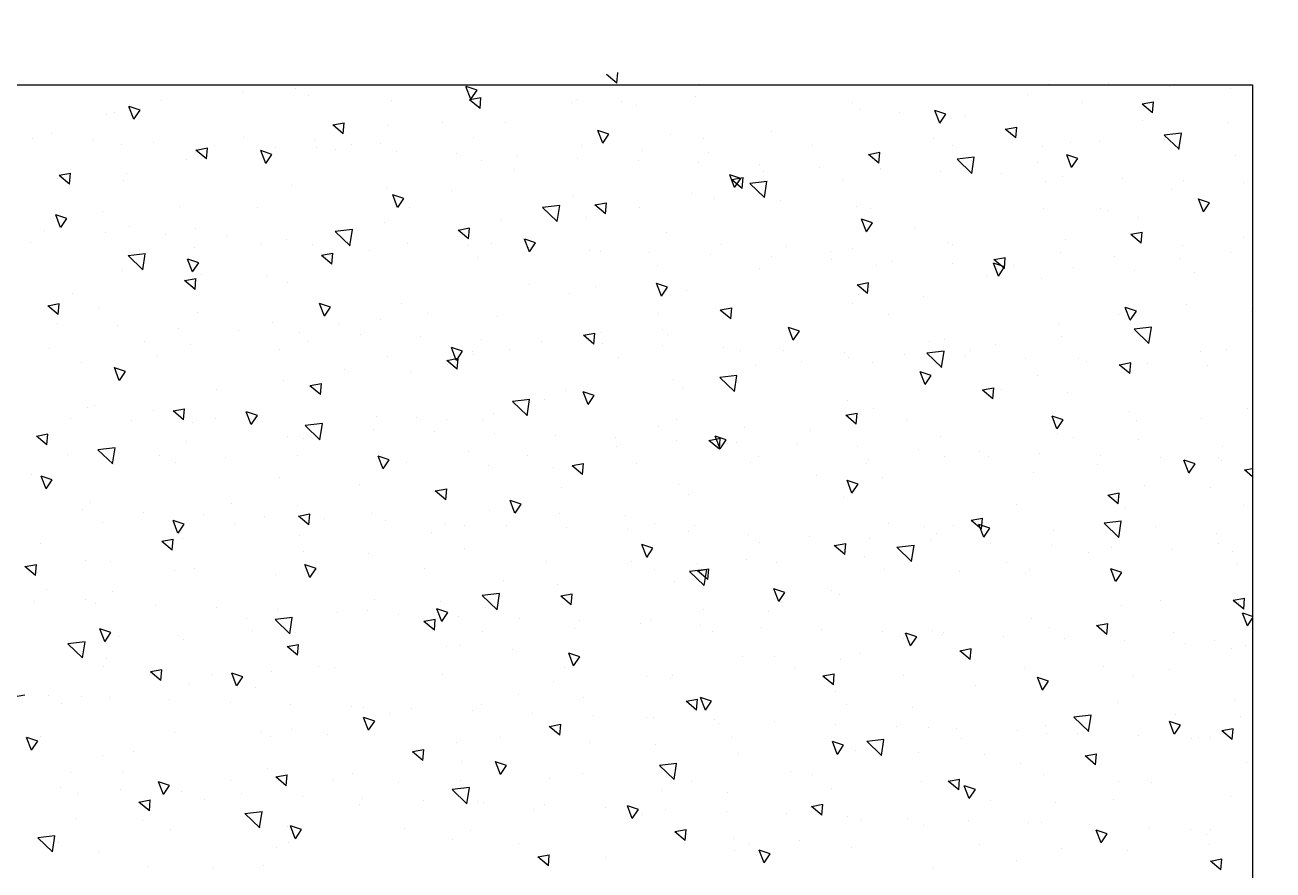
# Model space of a CAD drawing. Header units: metres. Extents: x 530959 to 531458, y 2674234 to 2674577.
# Drawn here: x 531148.023 to 531148.894, y 2674389.731 to 2674390.322 of the extents above; entities that cross this region are included whole.
import ezdxf

# ---------------------------------------------------------------- set-up
doc = ezdxf.new("R2010")
doc.units = ezdxf.units.M
doc.layers.add('300mm Hume Pipe', color=74, linetype='Continuous')
doc.layers.add('IDT', color=7, linetype='Continuous')

# ---------------------------------------------------------------- blocks, each defined once
blk = doc.blocks.new('IDT')
at = {"layer": 'IDT', "color": 8}
for p, q in [((27.26703, 16.38292), (27.26703, 17.48292)), ((28.76703, 16.38292), (27.26703, 16.38292))]:
    blk.add_line(p, q, dxfattribs=at)
at = {"layer": 'IDT', "color": 8, "linetype": 'Continuous'}
for p, q in [((27.28923, 16.93141), (27.28856, 16.92381)), ((27.28923, 16.93141), (27.29653, 16.92528)), ((27.48992, 16.92959), (27.48992, 16.92959)), ((27.7589, 16.92842), (27.75823, 16.92083)), ((27.7589, 16.92842), (27.7662, 16.9223)), ((27.95808, 16.92815), (27.95808, 16.92815)), ((27.99243, 16.93038), (27.99243, 16.93038)), ((28.03833, 16.92876), (28.03833, 16.92876)), ((27.28853, 16.92397), (27.29649, 16.92544)), ((27.35439, 16.91782), (27.35439, 16.91782)), ((27.43168, 16.92476), (27.43168, 16.92476)), ((27.60816, 16.92646), (27.6039, 16.92014)), ((27.6039, 16.92014), (27.61158, 16.91757)), ((27.60821, 16.92644), (27.61162, 16.91755)), ((27.62889, 16.91782), (27.62889, 16.91782)), ((27.71929, 16.92264), (27.71929, 16.92264)), ((27.75821, 16.92098), (27.76617, 16.92245)), ((28.07334, 16.91917), (28.07334, 16.91917)), ((28.10524, 16.91883), (28.10349, 16.90753)), ((28.10519, 16.9188), (28.1155, 16.90891)), ((27.29697, 16.91381), (27.29697, 16.91381)), ((27.37284, 16.91246), (27.36858, 16.90614)), ((27.37289, 16.91243), (27.3763, 16.90354)), ((27.4003, 16.9162), (27.4003, 16.9162)), ((27.45779, 16.91343), (27.45779, 16.91343)), ((27.54694, 16.91578), (27.54694, 16.91578)), ((27.58377, 16.91087), (27.58377, 16.91087)), ((27.61861, 16.91306), (27.61861, 16.91306)), ((27.62967, 16.90925), (27.62967, 16.90925)), ((27.66337, 16.9108), (27.66271, 16.90321)), ((27.66337, 16.9108), (27.67067, 16.90468)), ((27.77943, 16.91269), (27.77943, 16.91269)), ((27.82577, 16.91035), (27.82577, 16.91035)), ((27.93558, 16.90957), (27.93132, 16.90325)), ((27.93563, 16.90954), (27.93904, 16.90065)), ((27.94025, 16.91231), (27.94025, 16.91231)), ((27.94867, 16.91569), (27.94867, 16.91569)), ((28.10107, 16.91194), (28.10107, 16.91194)), ((27.29654, 16.903), (27.29654, 16.903)), ((27.29937, 16.90696), (27.29937, 16.90696)), ((27.31064, 16.90313), (27.31064, 16.90313)), ((27.33882, 16.90146), (27.33882, 16.90146)), ((27.36858, 16.90614), (27.37626, 16.90356)), ((27.66268, 16.90336), (27.67064, 16.90483)), ((27.81314, 16.90392), (27.81314, 16.90392)), ((27.85905, 16.9023), (27.85905, 16.9023)), ((27.93132, 16.90325), (27.93899, 16.90067)), ((27.94102, 16.90137), (27.94102, 16.90137)), ((27.9605, 16.90199), (27.95875, 16.89069)), ((27.96045, 16.90197), (27.97076, 16.89207)), ((28.02298, 16.90342), (28.02298, 16.90342)), ((28.10343, 16.90754), (28.11549, 16.90894)), ((27.3811, 16.89991), (27.3811, 16.89991)), ((27.41462, 16.89798), (27.41462, 16.89798)), ((27.42338, 16.89837), (27.42338, 16.89837)), ((27.46565, 16.89682), (27.46565, 16.89682)), ((27.49658, 16.90002), (27.49658, 16.90002)), ((27.50793, 16.89528), (27.50793, 16.89528)), ((27.54001, 16.89618), (27.54001, 16.89618)), ((27.55021, 16.89373), (27.55021, 16.89373)), ((27.56784, 16.89318), (27.56718, 16.88559)), ((27.56784, 16.89318), (27.57514, 16.88706)), ((27.59249, 16.89219), (27.59249, 16.89219)), ((27.69345, 16.89256), (27.69345, 16.89256)), ((27.70026, 16.89556), (27.696, 16.88924)), ((27.70031, 16.89554), (27.70372, 16.88665)), ((27.9587, 16.8907), (27.97076, 16.89211)), ((28.04252, 16.89697), (28.04252, 16.89697)), ((28.08842, 16.89535), (28.08842, 16.89535)), ((27.40449, 16.88441), (27.40449, 16.88441)), ((27.56715, 16.88574), (27.57511, 16.88721)), ((27.63476, 16.89065), (27.63476, 16.89065)), ((27.67704, 16.8891), (27.67704, 16.8891)), ((27.696, 16.88924), (27.70367, 16.88667)), ((27.71932, 16.88756), (27.71932, 16.88756)), ((27.7616, 16.88601), (27.7616, 16.88601)), ((27.76938, 16.88923), (27.76938, 16.88923)), ((27.80387, 16.88447), (27.80387, 16.88447)), ((27.80871, 16.88358), (27.80871, 16.88358)), ((27.81577, 16.88515), (27.81402, 16.87386)), ((27.81572, 16.88513), (27.82603, 16.87524)), ((27.84615, 16.88292), (27.84615, 16.88292)), ((27.89066, 16.88562), (27.89066, 16.88562)), ((28.03682, 16.88275), (28.04478, 16.88422)), ((28.03751, 16.89019), (28.03685, 16.8826)), ((28.03752, 16.89019), (28.04481, 16.88407)), ((27.28231, 16.88018), (27.28231, 16.88018)), ((27.36426, 16.88223), (27.36426, 16.88223)), ((27.45039, 16.88279), (27.45039, 16.88279)), ((27.46494, 16.88155), (27.46067, 16.87524)), ((27.46068, 16.87524), (27.46835, 16.87266)), ((27.46498, 16.88153), (27.4684, 16.87264)), ((27.47231, 16.87556), (27.47165, 16.86797)), ((27.47232, 16.87556), (27.47961, 16.86943)), ((27.56113, 16.87476), (27.56113, 16.87476)), ((27.63386, 16.87746), (27.63386, 16.87746)), ((27.67976, 16.87584), (27.67976, 16.87584)), ((27.81396, 16.87387), (27.82603, 16.87527)), ((27.88843, 16.88138), (27.88843, 16.88138)), ((27.93071, 16.87984), (27.93071, 16.87984)), ((27.97298, 16.87829), (27.97298, 16.87829)), ((27.99876, 16.88228), (27.99876, 16.88228)), ((28.01526, 16.87675), (28.01526, 16.87675)), ((28.02767, 16.87866), (28.02341, 16.87235)), ((28.02772, 16.87864), (28.03113, 16.86975)), ((28.05754, 16.8752), (28.05754, 16.8752)), ((28.08754, 16.87815), (28.08754, 16.87815)), ((27.33757, 16.87018), (27.33757, 16.87018)), ((27.36073, 16.86972), (27.36073, 16.86972)), ((27.47162, 16.86812), (27.47958, 16.86959)), ((27.49839, 16.8698), (27.49839, 16.8698)), ((27.65921, 16.86943), (27.65921, 16.86943)), ((27.67104, 16.86831), (27.66928, 16.85702)), ((27.67099, 16.86829), (27.6813, 16.8584)), ((27.67639, 16.86578), (27.67639, 16.86578)), ((27.75835, 16.86782), (27.75835, 16.86782)), ((27.82003, 16.86905), (27.82003, 16.86905)), ((27.86323, 16.87051), (27.86323, 16.87051)), ((27.90914, 16.86889), (27.90914, 16.86889)), ((27.94129, 16.86513), (27.94925, 16.8666)), ((27.94199, 16.87257), (27.94132, 16.86498)), ((27.94199, 16.87257), (27.94929, 16.86645)), ((27.98085, 16.86868), (27.98085, 16.86868)), ((28.02341, 16.87235), (28.03108, 16.86977)), ((28.09982, 16.87366), (28.09982, 16.87366)), ((27.37678, 16.85793), (27.37612, 16.85034)), ((27.37679, 16.85793), (27.38408, 16.85181)), ((27.41335, 16.86493), (27.41335, 16.86493)), ((27.42882, 16.85696), (27.42882, 16.85696)), ((27.57417, 16.86456), (27.57417, 16.86456)), ((27.5901, 16.86277), (27.5901, 16.86277)), ((27.66923, 16.85703), (27.68129, 16.85843)), ((27.73498, 16.86418), (27.73498, 16.86418)), ((27.79235, 16.86466), (27.78809, 16.85834)), ((27.78809, 16.85834), (27.79576, 16.85577)), ((27.7924, 16.86464), (27.79581, 16.85574)), ((27.8958, 16.86381), (27.8958, 16.86381)), ((27.95522, 16.86036), (27.95522, 16.86036)), ((28.05662, 16.86343), (28.05662, 16.86343)), ((28.09261, 16.86356), (28.09261, 16.86356)), ((27.27111, 16.85633), (27.27111, 16.85633)), ((27.37609, 16.8505), (27.38405, 16.85197)), ((27.45458, 16.851), (27.45458, 16.851)), ((27.50048, 16.84938), (27.50048, 16.84938)), ((27.5263, 16.85148), (27.52455, 16.84018)), ((27.52625, 16.85145), (27.53656, 16.84156)), ((27.55703, 16.85065), (27.55277, 16.84434)), ((27.55708, 16.85063), (27.56049, 16.84174)), ((27.62603, 16.85003), (27.62603, 16.85003)), ((27.81948, 16.85582), (27.81948, 16.85582)), ((27.84576, 16.84751), (27.85373, 16.84898)), ((27.84646, 16.85495), (27.84579, 16.84736)), ((27.84646, 16.85495), (27.85376, 16.84883)), ((28.04885, 16.84887), (28.04885, 16.84887)), ((28.07048, 16.85138), (28.07048, 16.85138)), ((27.28126, 16.84031), (27.28059, 16.83272)), ((27.28126, 16.84031), (27.28856, 16.83419)), ((27.30969, 16.83974), (27.30969, 16.83974)), ((27.4705, 16.83937), (27.4705, 16.83937)), ((27.5245, 16.84019), (27.53656, 16.84159)), ((27.54407, 16.84798), (27.54407, 16.84798)), ((27.55277, 16.84434), (27.56044, 16.84176)), ((27.68395, 16.84405), (27.68395, 16.84405)), ((27.72985, 16.84243), (27.72985, 16.84243)), ((27.8229, 16.84256), (27.8229, 16.84256)), ((28.11976, 16.84776), (28.1155, 16.84145)), ((28.1155, 16.84145), (28.12318, 16.83887)), ((28.11981, 16.84774), (28.12323, 16.83885)), ((27.28056, 16.83288), (27.28852, 16.83434)), ((27.2965, 16.83916), (27.2965, 16.83916)), ((27.30467, 16.83885), (27.30467, 16.83885)), ((27.32171, 16.83665), (27.31745, 16.83033)), ((27.32176, 16.83663), (27.32517, 16.82773)), ((27.34695, 16.83731), (27.34695, 16.83731)), ((27.38157, 16.83464), (27.37982, 16.82334)), ((27.38152, 16.83462), (27.39183, 16.82472)), ((27.38923, 16.83576), (27.38923, 16.83576)), ((27.41082, 16.83631), (27.41082, 16.83631)), ((27.43151, 16.83422), (27.43151, 16.83422)), ((27.47378, 16.83267), (27.47378, 16.83267)), ((27.49371, 16.83223), (27.49371, 16.83223)), ((27.51606, 16.83113), (27.51606, 16.83113)), ((27.63132, 16.839), (27.63132, 16.839)), ((27.75024, 16.82989), (27.7582, 16.83136)), ((27.75093, 16.83733), (27.75026, 16.82974)), ((27.75093, 16.83733), (27.75823, 16.83121)), ((27.79214, 16.83862), (27.79214, 16.83862)), ((27.88444, 16.83376), (27.88018, 16.82744)), ((27.88449, 16.83374), (27.88791, 16.82484)), ((27.91332, 16.8371), (27.91332, 16.8371)), ((27.93816, 16.83358), (27.93816, 16.83358)), ((27.95296, 16.83825), (27.95296, 16.83825)), ((27.95923, 16.83548), (27.95923, 16.83548)), ((28.02012, 16.83562), (28.02012, 16.83562)), ((28.11378, 16.83787), (28.11378, 16.83787)), ((27.27529, 16.82454), (27.27529, 16.82454)), ((27.31745, 16.83033), (27.32512, 16.82776)), ((27.3212, 16.82292), (27.3212, 16.82292)), ((27.37976, 16.82335), (27.39182, 16.82476)), ((27.41176, 16.83018), (27.41176, 16.83018)), ((27.55834, 16.82959), (27.55834, 16.82959)), ((27.60062, 16.82804), (27.60062, 16.82804)), ((27.64019, 16.82936), (27.64019, 16.82936)), ((27.64289, 16.8265), (27.64289, 16.8265)), ((27.68517, 16.82495), (27.68517, 16.82495)), ((27.69059, 16.82476), (27.69059, 16.82476)), ((27.72745, 16.82341), (27.72745, 16.82341)), ((27.86957, 16.82241), (27.86957, 16.82241)), ((27.88018, 16.82744), (27.88786, 16.82487)), ((27.3614, 16.81443), (27.3614, 16.81443)), ((27.50467, 16.81759), (27.50467, 16.81759)), ((27.55057, 16.81597), (27.55057, 16.81597)), ((27.64912, 16.81975), (27.64486, 16.81344)), ((27.64486, 16.81344), (27.65254, 16.81086)), ((27.64917, 16.81973), (27.65259, 16.81084)), ((27.65471, 16.81227), (27.66267, 16.81374)), ((27.6554, 16.81971), (27.65474, 16.81212)), ((27.6554, 16.81971), (27.6627, 16.81358)), ((27.76973, 16.82186), (27.76973, 16.82186)), ((27.80584, 16.81578), (27.80584, 16.81578)), ((27.812, 16.82032), (27.812, 16.82032)), ((27.85428, 16.81878), (27.85428, 16.81878)), ((27.8878, 16.81783), (27.8878, 16.81783)), ((27.89656, 16.81723), (27.89656, 16.81723)), ((27.93884, 16.81569), (27.93884, 16.81569)), ((27.98112, 16.81414), (27.98112, 16.81414)), ((28.09894, 16.81546), (28.09894, 16.81546)), ((27.27944, 16.81238), (27.27944, 16.81238)), ((27.4138, 16.80575), (27.40954, 16.79943)), ((27.41385, 16.80573), (27.41727, 16.79683)), ((27.55827, 16.80696), (27.55827, 16.80696)), ((27.73404, 16.81064), (27.73404, 16.81064)), ((27.77994, 16.80902), (27.77994, 16.80902)), ((28.02339, 16.8126), (28.02339, 16.8126)), ((28.06567, 16.81105), (28.06567, 16.81105)), ((28.08467, 16.81036), (28.08467, 16.81036)), ((28.10795, 16.80951), (28.10795, 16.80951)), ((28.12438, 16.80928), (28.13234, 16.81075)), ((27.35028, 16.79611), (27.35028, 16.79611)), ((27.40954, 16.79943), (27.41722, 16.79686)), ((27.46091, 16.8029), (27.46091, 16.8029)), ((27.55918, 16.79465), (27.56714, 16.79612)), ((27.55987, 16.80209), (27.55921, 16.79449)), ((27.55987, 16.80209), (27.56717, 16.79596)), ((27.67353, 16.79798), (27.67353, 16.79798)), ((27.69028, 16.79595), (27.69028, 16.79595)), ((27.75548, 16.80003), (27.75548, 16.80003)), ((27.96341, 16.80369), (27.96341, 16.80369)), ((27.97654, 16.80286), (27.97228, 16.79654)), ((27.97228, 16.79654), (27.97995, 16.79396)), ((27.97659, 16.80283), (27.98, 16.79394)), ((28.00932, 16.80207), (28.00932, 16.80207)), ((28.02954, 16.7991), (28.02888, 16.79151)), ((28.02955, 16.7991), (28.03684, 16.79298)), ((27.32538, 16.79113), (27.32538, 16.79113)), ((27.37129, 16.78951), (27.37129, 16.78951)), ((27.42595, 16.78916), (27.42595, 16.78916)), ((27.42606, 16.79087), (27.42606, 16.79087)), ((27.5111, 16.79574), (27.5111, 16.79574)), ((27.58688, 16.79049), (27.58688, 16.79049)), ((27.67192, 16.79536), (27.67192, 16.79536)), ((27.74122, 16.78885), (27.73696, 16.78253)), ((27.74127, 16.78883), (27.74468, 16.77994)), ((27.7477, 16.79012), (27.7477, 16.79012)), ((27.83274, 16.79499), (27.83274, 16.79499)), ((27.90852, 16.78974), (27.90852, 16.78974)), ((27.91966, 16.789), (27.91966, 16.789)), ((27.95235, 16.79256), (27.95235, 16.79256)), ((27.99356, 16.79461), (27.99356, 16.79461)), ((28.02885, 16.79166), (28.03681, 16.79313)), ((28.06934, 16.78937), (28.06934, 16.78937)), ((27.46365, 16.77703), (27.47161, 16.77849)), ((27.46434, 16.78446), (27.46368, 16.77687)), ((27.46435, 16.78446), (27.47164, 16.77834)), ((27.54121, 16.78018), (27.54121, 16.78018)), ((27.55476, 16.78418), (27.55476, 16.78418)), ((27.60066, 16.78256), (27.60066, 16.78256)), ((27.62317, 16.78223), (27.62317, 16.78223)), ((27.73696, 16.78253), (27.74463, 16.77996)), ((27.93402, 16.78148), (27.93335, 16.77389)), ((27.93402, 16.78148), (27.94132, 16.77536)), ((28.06761, 16.78358), (28.06761, 16.78358)), ((28.08422, 16.78329), (28.08247, 16.77199)), ((28.08417, 16.78326), (28.09448, 16.77337)), ((27.27192, 16.77443), (27.27192, 16.77443)), ((27.28162, 16.77644), (27.28162, 16.77644)), ((27.29364, 16.77137), (27.29364, 16.77137)), ((27.3142, 16.77289), (27.3142, 16.77289)), ((27.35647, 16.77135), (27.35647, 16.77135)), ((27.39875, 16.7698), (27.39875, 16.7698)), ((27.5059, 16.77485), (27.50164, 16.76853)), ((27.50595, 16.77482), (27.50936, 16.76593)), ((27.78413, 16.77723), (27.78413, 16.77723)), ((27.82004, 16.77476), (27.82004, 16.77476)), ((27.83003, 16.77561), (27.83003, 16.77561)), ((27.93332, 16.77404), (27.94128, 16.77551)), ((28.0135, 16.77028), (28.0135, 16.77028)), ((28.06863, 16.77196), (28.06437, 16.76564)), ((28.06868, 16.77193), (28.07209, 16.76304)), ((28.08241, 16.772), (28.09447, 16.7734)), ((27.3224, 16.76568), (27.3224, 16.76568)), ((27.36881, 16.76684), (27.36815, 16.75925)), ((27.36882, 16.76684), (27.37611, 16.76072)), ((27.40889, 16.76239), (27.40889, 16.76239)), ((27.44103, 16.76826), (27.44103, 16.76826)), ((27.48322, 16.76531), (27.48322, 16.76531)), ((27.48331, 16.76671), (27.48331, 16.76671)), ((27.49085, 16.76443), (27.49085, 16.76443)), ((27.50164, 16.76853), (27.50931, 16.76595)), ((27.511, 16.76949), (27.511, 16.76949)), ((27.52558, 16.76517), (27.52558, 16.76517)), ((27.56786, 16.76362), (27.56786, 16.76362)), ((27.61014, 16.76208), (27.61014, 16.76208)), ((27.64404, 16.76493), (27.64404, 16.76493)), ((27.74037, 16.76254), (27.74037, 16.76254)), ((27.80486, 16.76456), (27.80486, 16.76456)), ((27.83849, 16.76386), (27.83782, 16.75627)), ((27.83849, 16.76386), (27.84579, 16.75774)), ((27.9353, 16.76578), (27.9353, 16.76578)), ((27.93948, 16.76645), (27.93773, 16.75515)), ((27.93943, 16.76643), (27.94974, 16.75653)), ((27.96567, 16.76418), (27.96567, 16.76418)), ((28.01725, 16.76783), (28.01725, 16.76783)), ((28.05941, 16.76866), (28.05941, 16.76866)), ((28.06437, 16.76564), (28.07205, 16.76306)), ((27.27058, 16.76084), (27.26703, 16.75559)), ((27.26703, 16.75428), (27.27399, 16.75195)), ((27.27063, 16.76082), (27.27404, 16.75193)), ((27.36812, 16.7594), (27.37608, 16.76087)), ((27.37547, 16.75772), (27.37547, 16.75772)), ((27.42138, 16.7561), (27.42138, 16.7561)), ((27.65242, 16.76054), (27.65242, 16.76054)), ((27.68772, 16.75696), (27.68772, 16.75696)), ((27.69469, 16.75899), (27.69469, 16.75899)), ((27.73697, 16.75745), (27.73697, 16.75745)), ((27.77925, 16.7559), (27.77925, 16.7559)), ((27.82153, 16.75436), (27.82153, 16.75436)), ((27.83331, 16.75795), (27.82905, 16.75163)), ((27.83336, 16.75793), (27.83677, 16.74904)), ((27.83779, 16.75642), (27.84576, 16.75789)), ((27.8638, 16.75281), (27.8638, 16.75281)), ((27.93768, 16.75516), (27.94974, 16.75657)), ((27.96975, 16.75559), (27.96975, 16.75559)), ((27.27329, 16.74922), (27.27262, 16.74163)), ((27.27329, 16.74922), (27.28059, 16.7431)), ((27.27658, 16.74459), (27.27658, 16.74459)), ((27.35853, 16.74664), (27.35853, 16.74664)), ((27.59799, 16.74395), (27.59373, 16.73763)), ((27.59804, 16.74392), (27.60145, 16.73503)), ((27.60485, 16.75077), (27.60485, 16.75077)), ((27.65075, 16.74915), (27.65075, 16.74915)), ((27.74296, 16.74624), (27.74229, 16.73865)), ((27.74296, 16.74624), (27.75026, 16.74011)), ((27.79475, 16.74961), (27.793, 16.73832)), ((27.7947, 16.74959), (27.80501, 16.7397)), ((27.80298, 16.74798), (27.80298, 16.74798)), ((27.82905, 16.75163), (27.83673, 16.74906)), ((27.83422, 16.74382), (27.83422, 16.74382)), ((27.88493, 16.75003), (27.88493, 16.75003)), ((27.90608, 16.75127), (27.90608, 16.75127)), ((27.94836, 16.74972), (27.94836, 16.74972)), ((27.99064, 16.74818), (27.99064, 16.74818)), ((28.03291, 16.74664), (28.03291, 16.74664)), ((28.07519, 16.74509), (28.07519, 16.74509)), ((28.11747, 16.74355), (28.11747, 16.74355)), ((27.27259, 16.74178), (27.28055, 16.74325)), ((27.33171, 16.74303), (27.33171, 16.74303)), ((27.55541, 16.73917), (27.55541, 16.73917)), ((27.56109, 16.73608), (27.56109, 16.73608)), ((27.59373, 16.73763), (27.60141, 16.73505)), ((27.74227, 16.7388), (27.75023, 16.74027)), ((27.79294, 16.73833), (27.805, 16.73973)), ((27.88012, 16.7422), (27.88012, 16.7422)), ((28.06359, 16.73687), (28.06359, 16.73687)), ((28.08181, 16.74256), (28.08181, 16.74256)), ((28.1095, 16.73525), (28.1095, 16.73525)), ((27.36267, 16.72994), (27.35841, 16.72362)), ((27.36272, 16.72992), (27.36613, 16.72103)), ((27.64743, 16.72862), (27.64677, 16.72102)), ((27.64743, 16.72862), (27.65473, 16.72249)), ((27.65002, 16.73277), (27.64826, 16.72148)), ((27.64996, 16.73275), (27.66027, 16.72286)), ((27.67066, 16.73019), (27.67066, 16.73019)), ((27.75262, 16.73223), (27.75262, 16.73223)), ((27.79046, 16.72913), (27.79046, 16.72913)), ((27.92541, 16.72705), (27.92114, 16.72073)), ((27.92545, 16.72703), (27.92887, 16.71814)), ((27.35841, 16.72362), (27.36608, 16.72105)), ((27.363, 16.72205), (27.363, 16.72205)), ((27.42309, 16.72137), (27.42309, 16.72137)), ((27.42556, 16.72431), (27.42556, 16.72431)), ((27.47147, 16.72269), (27.47147, 16.72269)), ((27.52382, 16.72167), (27.52382, 16.72167)), ((27.64674, 16.72118), (27.6547, 16.72265)), ((27.64821, 16.72149), (27.66027, 16.72289)), ((27.65494, 16.71736), (27.65494, 16.71736)), ((27.68463, 16.7213), (27.68463, 16.7213)), ((27.84545, 16.72092), (27.84545, 16.72092)), ((27.92115, 16.72073), (27.92882, 16.71816)), ((27.94949, 16.72477), (27.94949, 16.72477)), ((28.00627, 16.72055), (28.00627, 16.72055)), ((28.01984, 16.72218), (28.01984, 16.72218)), ((28.11641, 16.71819), (28.12437, 16.71966)), ((28.1171, 16.72563), (28.11644, 16.71804)), ((28.11711, 16.72563), (28.1244, 16.71951)), ((27.27795, 16.71718), (27.27795, 16.71718)), ((27.28086, 16.70923), (27.28086, 16.70923)), ((27.3818, 16.70962), (27.3818, 16.70962)), ((27.43877, 16.7168), (27.43877, 16.7168)), ((27.50528, 16.71594), (27.50353, 16.70464)), ((27.50523, 16.71591), (27.51554, 16.70602)), ((27.53835, 16.71239), (27.53835, 16.71239)), ((27.5519, 16.71099), (27.55124, 16.7034)), ((27.55191, 16.71099), (27.5592, 16.70487)), ((27.59959, 16.71643), (27.59959, 16.71643)), ((27.6203, 16.71444), (27.6203, 16.71444)), ((27.69009, 16.71304), (27.68582, 16.70673)), ((27.69013, 16.71302), (27.69355, 16.70413)), ((27.70084, 16.71574), (27.70084, 16.71574)), ((27.76041, 16.71605), (27.76041, 16.71605)), ((27.88431, 16.71041), (27.88431, 16.71041)), ((27.92123, 16.71568), (27.92123, 16.71568)), ((27.93022, 16.70879), (27.93022, 16.70879)), ((28.06475, 16.71579), (28.06475, 16.71579)), ((28.08205, 16.71531), (28.08205, 16.71531)), ((27.29077, 16.70357), (27.29077, 16.70357)), ((27.32314, 16.70768), (27.32314, 16.70768)), ((27.36542, 16.70614), (27.36542, 16.70614)), ((27.40769, 16.70459), (27.40769, 16.70459)), ((27.44997, 16.70305), (27.44997, 16.70305)), ((27.49225, 16.70151), (27.49225, 16.70151)), ((27.50347, 16.70465), (27.51554, 16.70605)), ((27.53453, 16.69996), (27.53453, 16.69996)), ((27.55121, 16.70356), (27.55917, 16.70502)), ((27.61118, 16.70267), (27.61118, 16.70267)), ((27.68582, 16.70673), (27.6935, 16.70415)), ((27.81717, 16.70697), (27.81717, 16.70697)), ((28.01439, 16.70003), (28.01439, 16.70003)), ((28.02088, 16.70057), (28.02884, 16.70204)), ((28.02157, 16.70801), (28.02091, 16.70042)), ((28.02158, 16.70801), (28.02887, 16.70189)), ((28.11368, 16.70346), (28.11368, 16.70346)), ((27.29218, 16.69623), (27.29218, 16.69623)), ((27.33511, 16.69162), (27.33511, 16.69162)), ((27.36055, 16.6991), (27.3588, 16.68781)), ((27.3605, 16.69908), (27.37081, 16.68918)), ((27.40603, 16.69459), (27.40603, 16.69459)), ((27.45476, 16.69904), (27.4505, 16.69272)), ((27.4505, 16.69272), (27.45818, 16.69015)), ((27.45481, 16.69902), (27.45823, 16.69012)), ((27.45637, 16.69337), (27.45571, 16.68578)), ((27.45638, 16.69337), (27.46367, 16.68725)), ((27.48799, 16.69664), (27.48799, 16.69664)), ((27.49593, 16.69124), (27.49593, 16.69124)), ((27.5768, 16.69842), (27.5768, 16.69842)), ((27.61908, 16.69687), (27.61908, 16.69687)), ((27.66136, 16.69533), (27.66136, 16.69533)), ((27.70364, 16.69378), (27.70364, 16.69378)), ((27.74591, 16.69224), (27.74591, 16.69224)), ((27.84055, 16.69572), (27.84055, 16.69572)), ((27.93243, 16.69799), (27.93243, 16.69799)), ((28.0175, 16.69615), (28.01324, 16.68983)), ((28.01755, 16.69613), (28.02096, 16.68723)), ((27.35874, 16.68781), (27.3708, 16.68922)), ((27.45568, 16.68593), (27.46364, 16.6874)), ((27.47565, 16.6909), (27.47565, 16.6909)), ((27.52156, 16.68928), (27.52156, 16.68928)), ((27.65675, 16.69087), (27.65675, 16.69087)), ((27.68486, 16.68917), (27.68486, 16.68917)), ((27.70503, 16.68395), (27.70503, 16.68395)), ((27.78819, 16.6907), (27.78819, 16.6907)), ((27.81757, 16.69049), (27.81757, 16.69049)), ((27.83047, 16.68915), (27.83047, 16.68915)), ((27.87275, 16.68761), (27.87275, 16.68761)), ((27.91502, 16.68606), (27.91502, 16.68606)), ((27.92535, 16.68295), (27.93331, 16.68442)), ((27.92605, 16.69039), (27.92538, 16.6828)), ((27.92605, 16.69039), (27.93335, 16.68427)), ((27.9573, 16.68452), (27.9573, 16.68452)), ((27.97839, 16.69012), (27.97839, 16.69012)), ((27.99958, 16.68297), (27.99958, 16.68297)), ((28.01324, 16.68983), (28.02091, 16.68726)), ((28.06993, 16.68877), (28.06993, 16.68877)), ((27.27371, 16.67679), (27.27371, 16.67679)), ((27.35567, 16.67884), (27.35567, 16.67884)), ((27.36085, 16.67575), (27.36018, 16.66816)), ((27.36085, 16.67575), (27.36815, 16.66963)), ((27.43189, 16.67621), (27.43189, 16.67621)), ((27.75093, 16.68233), (27.75093, 16.68233)), ((27.78218, 16.68214), (27.77792, 16.67583)), ((27.77792, 16.67583), (27.78559, 16.67325)), ((27.78223, 16.68212), (27.78564, 16.67323)), ((27.80011, 16.68019), (27.80011, 16.68019)), ((27.88207, 16.68224), (27.88207, 16.68224)), ((27.9344, 16.677), (27.9344, 16.677)), ((27.98031, 16.67538), (27.98031, 16.67538)), ((28.04186, 16.68143), (28.04186, 16.68143)), ((28.07894, 16.67477), (28.07894, 16.67477)), ((28.08413, 16.67989), (28.08413, 16.67989)), ((27.36015, 16.66831), (27.36811, 16.66978)), ((27.54686, 16.66814), (27.5426, 16.66182)), ((27.54691, 16.66812), (27.55032, 16.65922)), ((27.55254, 16.67137), (27.55254, 16.67137)), ((27.66127, 16.66926), (27.66127, 16.66926)), ((27.82983, 16.66533), (27.83779, 16.6668)), ((27.83052, 16.67277), (27.82985, 16.66518)), ((27.83052, 16.67277), (27.83782, 16.66664)), ((28.10959, 16.66525), (28.10533, 16.65893)), ((28.10964, 16.66523), (28.11306, 16.65633)), ((27.26703, 16.65669), (27.27262, 16.65201)), ((27.29637, 16.66444), (27.29637, 16.66444)), ((27.34227, 16.66282), (27.34227, 16.66282)), ((27.52574, 16.65749), (27.52574, 16.65749)), ((27.5426, 16.66182), (27.55027, 16.65925)), ((27.6678, 16.66239), (27.6678, 16.66239)), ((27.74975, 16.66444), (27.74975, 16.66444)), ((27.89064, 16.66231), (27.89064, 16.66231)), ((27.94663, 16.65697), (27.94663, 16.65697)), ((28.10533, 16.65893), (28.11301, 16.65636)), ((27.26703, 16.65114), (27.27258, 16.65216)), ((27.31154, 16.65413), (27.30728, 16.64782)), ((27.30728, 16.64782), (27.31495, 16.64524)), ((27.31159, 16.65411), (27.315, 16.64522)), ((27.37571, 16.64798), (27.37571, 16.64798)), ((27.42022, 16.65357), (27.42022, 16.65357)), ((27.53653, 16.64761), (27.53653, 16.64761)), ((27.57165, 16.65587), (27.57165, 16.65587)), ((27.7343, 16.64771), (27.74226, 16.64917)), ((27.73499, 16.65514), (27.73433, 16.64755)), ((27.73499, 16.65514), (27.74229, 16.64902)), ((27.75512, 16.65054), (27.75512, 16.65054)), ((27.80102, 16.64892), (27.80102, 16.64892)), ((27.87427, 16.65124), (27.87001, 16.64493)), ((27.87432, 16.65122), (27.87774, 16.64233)), ((28.0632, 16.64775), (28.06145, 16.63645)), ((28.06188, 16.64799), (28.06188, 16.64799)), ((28.06315, 16.64772), (28.07346, 16.63783)), ((28.12002, 16.65536), (28.12002, 16.65536)), ((27.28899, 16.64508), (27.28899, 16.64508)), ((27.29067, 16.64311), (27.29067, 16.64311)), ((27.33127, 16.64353), (27.33127, 16.64353)), ((27.37355, 16.64199), (27.37355, 16.64199)), ((27.41582, 16.64045), (27.41582, 16.64045)), ((27.45149, 16.64274), (27.45149, 16.64274)), ((27.4581, 16.6389), (27.4581, 16.6389)), ((27.48199, 16.6428), (27.48199, 16.6428)), ((27.53548, 16.64459), (27.53548, 16.64459)), ((27.61231, 16.64236), (27.61231, 16.64236)), ((27.61744, 16.64664), (27.61744, 16.64664)), ((27.69735, 16.64723), (27.69735, 16.64723)), ((27.77312, 16.64199), (27.77312, 16.64199)), ((27.81431, 16.63917), (27.81431, 16.63917)), ((27.85817, 16.64686), (27.85817, 16.64686)), ((27.87001, 16.64493), (27.87769, 16.64235)), ((27.93394, 16.64162), (27.93394, 16.64162)), ((27.98449, 16.64359), (27.98449, 16.64359)), ((28.01899, 16.64648), (28.01899, 16.64648)), ((28.0304, 16.64197), (28.0304, 16.64197)), ((28.09476, 16.64124), (28.09476, 16.64124)), ((27.28791, 16.63578), (27.28791, 16.63578)), ((27.34646, 16.63103), (27.34646, 16.63103)), ((27.50038, 16.63736), (27.50038, 16.63736)), ((27.54266, 16.63581), (27.54266, 16.63581)), ((27.58493, 16.63427), (27.58493, 16.63427)), ((27.62721, 16.63272), (27.62721, 16.63272)), ((27.63895, 16.63724), (27.63469, 16.63092)), ((27.63469, 16.63092), (27.64237, 16.62835)), ((27.63877, 16.63009), (27.64673, 16.63155)), ((27.63946, 16.63752), (27.6388, 16.62993)), ((27.639, 16.63722), (27.64241, 16.62832)), ((27.63946, 16.63752), (27.64676, 16.6314)), ((27.66949, 16.63118), (27.66949, 16.63118)), ((27.71136, 16.63585), (27.71136, 16.63585)), ((27.91846, 16.63091), (27.91671, 16.61962)), ((27.91841, 16.63089), (27.92872, 16.62099)), ((27.92957, 16.63019), (27.92957, 16.63019)), ((28.01152, 16.63224), (28.01152, 16.63224)), ((28.06139, 16.63646), (28.07345, 16.63786)), ((28.10913, 16.63454), (28.10847, 16.62695)), ((28.10914, 16.63454), (28.11643, 16.62842)), ((27.39236, 16.62941), (27.39236, 16.62941)), ((27.40363, 16.62323), (27.39937, 16.61691)), ((27.40317, 16.6268), (27.40317, 16.6268)), ((27.40368, 16.62321), (27.40709, 16.61432)), ((27.48512, 16.62884), (27.48512, 16.62884)), ((27.57583, 16.62408), (27.57583, 16.62408)), ((27.62174, 16.62246), (27.62174, 16.62246)), ((27.71177, 16.62964), (27.71177, 16.62964)), ((27.75404, 16.62809), (27.75404, 16.62809)), ((27.79632, 16.62655), (27.79632, 16.62655)), ((27.8386, 16.625), (27.8386, 16.625)), ((27.88088, 16.62346), (27.88088, 16.62346)), ((27.92315, 16.62191), (27.92315, 16.62191)), ((27.94073, 16.6289), (27.94073, 16.6289)), ((28.10844, 16.6271), (28.1164, 16.62857)), ((27.3027, 16.61634), (27.3027, 16.61634)), ((27.34783, 16.61755), (27.34783, 16.61755)), ((27.39937, 16.61692), (27.40705, 16.61434)), ((27.50864, 16.61718), (27.50864, 16.61718)), ((27.54324, 16.61246), (27.5512, 16.61393)), ((27.54393, 16.6199), (27.54327, 16.61231)), ((27.54394, 16.6199), (27.55123, 16.61378)), ((27.66946, 16.6168), (27.66946, 16.6168)), ((27.68199, 16.62137), (27.68199, 16.62137)), ((27.77373, 16.61407), (27.77198, 16.60278)), ((27.77368, 16.61405), (27.78399, 16.60416)), ((27.80521, 16.61713), (27.80521, 16.61713)), ((27.83028, 16.61643), (27.83028, 16.61643)), ((27.85111, 16.61551), (27.85111, 16.61551)), ((27.87921, 16.61444), (27.87921, 16.61444)), ((27.91666, 16.61962), (27.92872, 16.62103)), ((27.96637, 16.62034), (27.96211, 16.61402)), ((27.96211, 16.61402), (27.96978, 16.61145)), ((27.96543, 16.62037), (27.96543, 16.62037)), ((27.96642, 16.62032), (27.96983, 16.61143)), ((27.9911, 16.61605), (27.9911, 16.61605)), ((28.00771, 16.61883), (28.00771, 16.61883)), ((28.0136, 16.61692), (28.01294, 16.60933)), ((28.01361, 16.61692), (28.0209, 16.61079)), ((28.04999, 16.61728), (28.04999, 16.61728)), ((28.09226, 16.61574), (28.09226, 16.61574)), ((27.27085, 16.609), (27.27085, 16.609)), ((27.3528, 16.61105), (27.3528, 16.61105)), ((27.53208, 16.60939), (27.53208, 16.60939)), ((27.73105, 16.60634), (27.72679, 16.60002)), ((27.7311, 16.60631), (27.73451, 16.59742)), ((27.77192, 16.60279), (27.78398, 16.60419)), ((27.79725, 16.61239), (27.79725, 16.61239)), ((28.01291, 16.60948), (28.02087, 16.61095)), ((28.03458, 16.61018), (28.03458, 16.61018)), ((28.07608, 16.60697), (28.07608, 16.60697)), ((28.08049, 16.60856), (28.08049, 16.60856)), ((27.39655, 16.59762), (27.39655, 16.59762)), ((27.44245, 16.596), (27.44245, 16.596)), ((27.44771, 16.59484), (27.45567, 16.59631)), ((27.4484, 16.60228), (27.44774, 16.59469)), ((27.44841, 16.60228), (27.4557, 16.59616)), ((27.54968, 16.60358), (27.54968, 16.60358)), ((27.62899, 16.59724), (27.62724, 16.58594)), ((27.62894, 16.59721), (27.63925, 16.58732)), ((27.72679, 16.60002), (27.73446, 16.59744)), ((27.74689, 16.59664), (27.74689, 16.59664)), ((27.76145, 16.60244), (27.76145, 16.60244)), ((27.91808, 16.5993), (27.91741, 16.5917)), ((27.91808, 16.5993), (27.92538, 16.59317)), ((27.99082, 16.59549), (27.99082, 16.59549)), ((27.49573, 16.59233), (27.49146, 16.58601)), ((27.49577, 16.59231), (27.49919, 16.58342)), ((27.62592, 16.59067), (27.62592, 16.59067)), ((27.62719, 16.58595), (27.63925, 16.58735)), ((27.66493, 16.5946), (27.66493, 16.5946)), ((27.67183, 16.58905), (27.67183, 16.58905)), ((27.91738, 16.59186), (27.92534, 16.59333)), ((27.94376, 16.58917), (27.94376, 16.58917)), ((28.05846, 16.58944), (28.0542, 16.58312)), ((28.05851, 16.58942), (28.06192, 16.58053)), ((27.29851, 16.57912), (27.29851, 16.57912)), ((27.35218, 16.57722), (27.36014, 16.57869)), ((27.35288, 16.58466), (27.35221, 16.57707)), ((27.35279, 16.58293), (27.35279, 16.58293)), ((27.35288, 16.58466), (27.36018, 16.57854)), ((27.41736, 16.58578), (27.41736, 16.58578)), ((27.48426, 16.5804), (27.48251, 16.5691)), ((27.48421, 16.58037), (27.49452, 16.57048)), ((27.49147, 16.58601), (27.49914, 16.58344)), ((27.61457, 16.57885), (27.61457, 16.57885)), ((27.82255, 16.58167), (27.82188, 16.57408)), ((27.82255, 16.58167), (27.82985, 16.57555)), ((27.8553, 16.58372), (27.8553, 16.58372)), ((27.9012, 16.5821), (27.9012, 16.5821)), ((28.0542, 16.58312), (28.06188, 16.58055)), ((28.05902, 16.58019), (28.05902, 16.58019)), ((27.34079, 16.57757), (27.34079, 16.57757)), ((27.38307, 16.57603), (27.38307, 16.57603)), ((27.38842, 16.57392), (27.38842, 16.57392)), ((27.42535, 16.57448), (27.42535, 16.57448)), ((27.46762, 16.57294), (27.46762, 16.57294)), ((27.48245, 16.56911), (27.49451, 16.57051)), ((27.5099, 16.5714), (27.5099, 16.5714)), ((27.53262, 16.5768), (27.53262, 16.5768)), ((27.54924, 16.57354), (27.54924, 16.57354)), ((27.55218, 16.56985), (27.55218, 16.56985)), ((27.58217, 16.57598), (27.58217, 16.57598)), ((27.71006, 16.57317), (27.71006, 16.57317)), ((27.81144, 16.57138), (27.81144, 16.57138)), ((27.82314, 16.57544), (27.81888, 16.56912)), ((27.82186, 16.57424), (27.82982, 16.5757)), ((27.82319, 16.57541), (27.8266, 16.56652)), ((27.87088, 16.57279), (27.87088, 16.57279)), ((28.0317, 16.57242), (28.0317, 16.57242)), ((28.08467, 16.57677), (28.08467, 16.57677)), ((27.28504, 16.56798), (27.28504, 16.56798)), ((27.30338, 16.56905), (27.30338, 16.56905)), ((27.33953, 16.56356), (27.33777, 16.55227)), ((27.33947, 16.56354), (27.34978, 16.55364)), ((27.44664, 16.56421), (27.44664, 16.56421)), ((27.4642, 16.56867), (27.4642, 16.56867)), ((27.48226, 16.56105), (27.48226, 16.56105)), ((27.49254, 16.56259), (27.49254, 16.56259)), ((27.58782, 16.56143), (27.58356, 16.55511)), ((27.58787, 16.56141), (27.59128, 16.55252)), ((27.59446, 16.56831), (27.59446, 16.56831)), ((27.62502, 16.5683), (27.62502, 16.5683)), ((27.63673, 16.56676), (27.63673, 16.56676)), ((27.67901, 16.56522), (27.67901, 16.56522)), ((27.72129, 16.56367), (27.72129, 16.56367)), ((27.72702, 16.56405), (27.72636, 16.55646)), ((27.72702, 16.56405), (27.73432, 16.55793)), ((27.76357, 16.56213), (27.76357, 16.56213)), ((27.78584, 16.56793), (27.78584, 16.56793)), ((27.80584, 16.56059), (27.80584, 16.56059)), ((27.81154, 16.56903), (27.81154, 16.56903)), ((27.81888, 16.56912), (27.82655, 16.56654)), ((27.9267, 16.5624), (27.9267, 16.5624)), ((27.94666, 16.56755), (27.94666, 16.56755)), ((28.00866, 16.56444), (28.00866, 16.56444)), ((28.04091, 16.56208), (28.04091, 16.56208)), ((28.10748, 16.56718), (28.10748, 16.56718)), ((27.33772, 16.55227), (27.34978, 16.55368)), ((27.4003, 16.559), (27.4003, 16.559)), ((27.58356, 16.55511), (27.59123, 16.55254)), ((27.67601, 16.55726), (27.67601, 16.55726)), ((27.67913, 16.55358), (27.67913, 16.55358)), ((27.72192, 16.55564), (27.72192, 16.55564)), ((27.72633, 16.55661), (27.73429, 16.55808)), ((27.84812, 16.55904), (27.84812, 16.55904)), ((27.8904, 16.5575), (27.8904, 16.5575)), ((27.93268, 16.55595), (27.93268, 16.55595)), ((27.97495, 16.55441), (27.97495, 16.55441)), ((28.01723, 16.55286), (28.01723, 16.55286)), ((27.3525, 16.54742), (27.34824, 16.54111)), ((27.34994, 16.54325), (27.34994, 16.54325)), ((27.35255, 16.5474), (27.35596, 16.53851)), ((27.36054, 16.54349), (27.36054, 16.54349)), ((27.40288, 16.54952), (27.40288, 16.54952)), ((27.52136, 16.54311), (27.52136, 16.54311)), ((27.63149, 16.54643), (27.63083, 16.53884)), ((27.63149, 16.54643), (27.63879, 16.54031)), ((27.79439, 16.5446), (27.79439, 16.5446)), ((27.87634, 16.54665), (27.87634, 16.54665)), ((27.90539, 16.55031), (27.90539, 16.55031)), ((27.91523, 16.54453), (27.91097, 16.53822)), ((27.91528, 16.54451), (27.9187, 16.53562)), ((27.95129, 16.54869), (27.95129, 16.54869)), ((28.05951, 16.55132), (28.05951, 16.55132)), ((28.10116, 16.54345), (28.1005, 16.53586)), ((28.10117, 16.54345), (28.10846, 16.53732)), ((28.10179, 16.54977), (28.10179, 16.54977)), ((27.26736, 16.53775), (27.26736, 16.53775)), ((27.26798, 16.5412), (27.26798, 16.5412)), ((27.31326, 16.53613), (27.31326, 16.53613)), ((27.34824, 16.54111), (27.35591, 16.53853)), ((27.54681, 16.53578), (27.54681, 16.53578)), ((27.6308, 16.53899), (27.63876, 16.54046)), ((27.63226, 16.54257), (27.63226, 16.54257)), ((27.68218, 16.54274), (27.68218, 16.54274)), ((27.84299, 16.54236), (27.84299, 16.54236)), ((27.86163, 16.53562), (27.86163, 16.53562)), ((27.91097, 16.53822), (27.91865, 16.53564)), ((28.00381, 16.54199), (28.00381, 16.54199)), ((28.07321, 16.53918), (28.07321, 16.53918)), ((28.10047, 16.53601), (28.10843, 16.53748)), ((27.49673, 16.5308), (27.49673, 16.5308)), ((27.53596, 16.52881), (27.5353, 16.52122)), ((27.53597, 16.52881), (27.54326, 16.52269)), ((27.54263, 16.52918), (27.54263, 16.52918)), ((27.66207, 16.5268), (27.66207, 16.5268)), ((27.67991, 16.53053), (27.67565, 16.52421)), ((27.67996, 16.53051), (27.68338, 16.52161)), ((27.74402, 16.52885), (27.74402, 16.52885)), ((28.00564, 16.52583), (28.00497, 16.51823)), ((28.00564, 16.52582), (28.01294, 16.5197)), ((28.091, 16.52867), (28.091, 16.52867)), ((27.4145, 16.51798), (27.4145, 16.51798)), ((27.53527, 16.52137), (27.54323, 16.52284)), ((27.67565, 16.52421), (27.68333, 16.52164)), ((27.7261, 16.52385), (27.7261, 16.52385)), ((27.77201, 16.52223), (27.77201, 16.52223)), ((27.9409, 16.52138), (27.9409, 16.52138)), ((27.95548, 16.5169), (27.95548, 16.5169)), ((28.00494, 16.51839), (28.0129, 16.51986)), ((27.30746, 16.51391), (27.30746, 16.51391)), ((27.34973, 16.51237), (27.34973, 16.51237)), ((27.39201, 16.51082), (27.39201, 16.51082)), ((27.43429, 16.50928), (27.43429, 16.50928)), ((27.44043, 16.51119), (27.43977, 16.5036)), ((27.44459, 16.51652), (27.44033, 16.51021)), ((27.44033, 16.51021), (27.44801, 16.50763)), ((27.44044, 16.51119), (27.44773, 16.50506)), ((27.44464, 16.5165), (27.44806, 16.50761)), ((27.45297, 16.51611), (27.45297, 16.51611)), ((27.52975, 16.509), (27.52975, 16.509)), ((27.61171, 16.51105), (27.61171, 16.51105)), ((27.68235, 16.50916), (27.68235, 16.50916)), ((27.91011, 16.5082), (27.90944, 16.50061)), ((27.91011, 16.5082), (27.91741, 16.50208)), ((28.00138, 16.51528), (28.00138, 16.51528)), ((28.00733, 16.51363), (28.00307, 16.50732)), ((28.00738, 16.51361), (28.01079, 16.50472)), ((28.04218, 16.51221), (28.04042, 16.50091)), ((28.04212, 16.51218), (28.05243, 16.50229)), ((28.05615, 16.5124), (28.05615, 16.5124)), ((27.28218, 16.50019), (27.28218, 16.50019)), ((27.31745, 16.50434), (27.31745, 16.50434)), ((27.36335, 16.50272), (27.36335, 16.50272)), ((27.40114, 16.49985), (27.40114, 16.49985)), ((27.43974, 16.50375), (27.4477, 16.50522)), ((27.47657, 16.50773), (27.47657, 16.50773)), ((27.51884, 16.50619), (27.51884, 16.50619)), ((27.56112, 16.50464), (27.56112, 16.50464)), ((27.56196, 16.49948), (27.56196, 16.49948)), ((27.6034, 16.5031), (27.6034, 16.5031)), ((27.64568, 16.50156), (27.64568, 16.50156)), ((27.68795, 16.50001), (27.68795, 16.50001)), ((27.77201, 16.49963), (27.76775, 16.49331)), ((27.77206, 16.49961), (27.77547, 16.49071)), ((27.80858, 16.50358), (27.80858, 16.50358)), ((27.90941, 16.50077), (27.91738, 16.50223)), ((27.91172, 16.50221), (27.91172, 16.50221)), ((28.00307, 16.50732), (28.01074, 16.50474)), ((28.04037, 16.50092), (28.05243, 16.50232)), ((27.31609, 16.49498), (27.31609, 16.49498)), ((27.34491, 16.49357), (27.34424, 16.48597)), ((27.34491, 16.49357), (27.35221, 16.48744)), ((27.39744, 16.49121), (27.39744, 16.49121)), ((27.47691, 16.49461), (27.47691, 16.49461)), ((27.47939, 16.49325), (27.47939, 16.49325)), ((27.54682, 16.49739), (27.54682, 16.49739)), ((27.59273, 16.49577), (27.59273, 16.49577)), ((27.63773, 16.49424), (27.63773, 16.49424)), ((27.72277, 16.4991), (27.72277, 16.4991)), ((27.73023, 16.49847), (27.73023, 16.49847)), ((27.76775, 16.49331), (27.77542, 16.49074)), ((27.77251, 16.49692), (27.77251, 16.49692)), ((27.79855, 16.49386), (27.79855, 16.49386)), ((27.81479, 16.49538), (27.81479, 16.49538)), ((27.85706, 16.49383), (27.85706, 16.49383)), ((27.88359, 16.49873), (27.88359, 16.49873)), ((27.89744, 16.49537), (27.89569, 16.48408)), ((27.89739, 16.49535), (27.9077, 16.48545)), ((27.89934, 16.49229), (27.89934, 16.49229)), ((27.92384, 16.4946), (27.92384, 16.4946)), ((27.94162, 16.49075), (27.94162, 16.49075)), ((27.95937, 16.49349), (27.95937, 16.49349)), ((28.00579, 16.49665), (28.00579, 16.49665)), ((28.04441, 16.49836), (28.04441, 16.49836)), ((28.12019, 16.49311), (28.12019, 16.49311)), ((27.27369, 16.48965), (27.27369, 16.48965)), ((27.34421, 16.48613), (27.35217, 16.4876)), ((27.50306, 16.4827), (27.50306, 16.4827)), ((27.53669, 16.48562), (27.53243, 16.47931)), ((27.53674, 16.4856), (27.54015, 16.47671)), ((27.67626, 16.48578), (27.67626, 16.48578)), ((27.77619, 16.49044), (27.77619, 16.49044)), ((27.81389, 16.48314), (27.82185, 16.48461)), ((27.81458, 16.49058), (27.81391, 16.48299)), ((27.81458, 16.49058), (27.82188, 16.48446)), ((27.8221, 16.48882), (27.8221, 16.48882)), ((27.89564, 16.48408), (27.9077, 16.48549)), ((27.9839, 16.4892), (27.9839, 16.4892)), ((28.00557, 16.48349), (28.00557, 16.48349)), ((28.02617, 16.48766), (28.02617, 16.48766)), ((28.06845, 16.48611), (28.06845, 16.48611)), ((28.09942, 16.48273), (28.09516, 16.47641)), ((28.09947, 16.48271), (28.10289, 16.47382)), ((28.11073, 16.48457), (28.11073, 16.48457)), ((27.34708, 16.47545), (27.34708, 16.47545)), ((27.53243, 16.47931), (27.5401, 16.47673)), ((27.73244, 16.47575), (27.73244, 16.47575)), ((27.75271, 16.47853), (27.75096, 16.46724)), ((27.75266, 16.47851), (27.76297, 16.46862)), ((27.79152, 16.4768), (27.79152, 16.4768)), ((27.87348, 16.47885), (27.87348, 16.47885)), ((28.05147, 16.48187), (28.05147, 16.48187)), ((28.09516, 16.47642), (28.10284, 16.47384)), ((27.30137, 16.47162), (27.29711, 16.4653)), ((27.29711, 16.4653), (27.30478, 16.46273)), ((27.30142, 16.4716), (27.30483, 16.4627)), ((27.36754, 16.47093), (27.36754, 16.47093)), ((27.37325, 16.46942), (27.37325, 16.46942)), ((27.41344, 16.46931), (27.41344, 16.46931)), ((27.53407, 16.46905), (27.53407, 16.46905)), ((27.54395, 16.46799), (27.54395, 16.46799)), ((27.69489, 16.46867), (27.69489, 16.46867)), ((27.71836, 16.46552), (27.72632, 16.46699)), ((27.71905, 16.47296), (27.71839, 16.46537)), ((27.71905, 16.47296), (27.72635, 16.46684)), ((27.7509, 16.46725), (27.76296, 16.46865)), ((27.85571, 16.4683), (27.85571, 16.4683)), ((27.8641, 16.46873), (27.85984, 16.46241)), ((27.86415, 16.4687), (27.86756, 16.45981)), ((27.96181, 16.4688), (27.96181, 16.4688)), ((28.01653, 16.46792), (28.01653, 16.46792)), ((28.07035, 16.47138), (28.07035, 16.47138)), ((27.32378, 16.45624), (27.32378, 16.45624)), ((27.59691, 16.46398), (27.59691, 16.46398)), ((27.60797, 16.4617), (27.60622, 16.4504)), ((27.60792, 16.46167), (27.61823, 16.45178)), ((27.64282, 16.46236), (27.64282, 16.46236)), ((27.6592, 16.45901), (27.6592, 16.45901)), ((27.74116, 16.46105), (27.74116, 16.46105)), ((27.82628, 16.45703), (27.82628, 16.45703)), ((27.85984, 16.46241), (27.86752, 16.45984)), ((27.27331, 16.45131), (27.27331, 16.45131)), ((27.31559, 16.44976), (27.31559, 16.44976)), ((27.35786, 16.44822), (27.35786, 16.44822)), ((27.41163, 16.45019), (27.41163, 16.45019)), ((27.55315, 16.44929), (27.55315, 16.44929)), ((27.60617, 16.45041), (27.61823, 16.45181)), ((27.62283, 16.4479), (27.63079, 16.44937)), ((27.62352, 16.45534), (27.62286, 16.44775)), ((27.62353, 16.45534), (27.63082, 16.44922)), ((27.62878, 16.45472), (27.62452, 16.4484)), ((27.62452, 16.44841), (27.6322, 16.44583)), ((27.62883, 16.4547), (27.63224, 16.44581)), ((27.87219, 16.45541), (27.87219, 16.45541)), ((27.93803, 16.45358), (27.93803, 16.45358)), ((28.05566, 16.45008), (28.05566, 16.45008)), ((28.09319, 16.45235), (28.09253, 16.44476)), ((28.0932, 16.45235), (28.10049, 16.44623)), ((28.10156, 16.44846), (28.10156, 16.44846)), ((27.39346, 16.44072), (27.3892, 16.4344)), ((27.39351, 16.44069), (27.39692, 16.4318)), ((27.40014, 16.44667), (27.40014, 16.44667)), ((27.44242, 16.44513), (27.44242, 16.44513)), ((27.46324, 16.44486), (27.46149, 16.43356)), ((27.46319, 16.44483), (27.4735, 16.43494)), ((27.4847, 16.44358), (27.4847, 16.44358)), ((27.52689, 16.44121), (27.52689, 16.44121)), ((27.52697, 16.44204), (27.52697, 16.44204)), ((27.56925, 16.4405), (27.56925, 16.4405)), ((27.60884, 16.44325), (27.60884, 16.44325)), ((27.61153, 16.43895), (27.61153, 16.43895)), ((27.78253, 16.44234), (27.78253, 16.44234)), ((28.05329, 16.4446), (28.05329, 16.4446)), ((28.0925, 16.44492), (28.10046, 16.44638)), ((27.27931, 16.43239), (27.27931, 16.43239)), ((27.3892, 16.4344), (27.39687, 16.43182)), ((27.41763, 16.43752), (27.41763, 16.43752)), ((27.46143, 16.43357), (27.47349, 16.43498)), ((27.46353, 16.43591), (27.46353, 16.43591)), ((27.5273, 16.43028), (27.53526, 16.43175)), ((27.52799, 16.43772), (27.52733, 16.43013)), ((27.528, 16.43772), (27.53529, 16.43159)), ((27.647, 16.43057), (27.647, 16.43057)), ((27.65381, 16.43741), (27.65381, 16.43741)), ((27.69608, 16.43586), (27.69608, 16.43586)), ((27.73836, 16.43432), (27.73836, 16.43432)), ((27.78064, 16.43277), (27.78064, 16.43277)), ((27.80572, 16.43579), (27.80572, 16.43579)), ((27.82292, 16.43123), (27.82292, 16.43123)), ((27.86519, 16.42969), (27.86519, 16.42969)), ((27.9562, 16.43783), (27.95193, 16.43151)), ((27.95194, 16.43151), (27.95961, 16.42893)), ((27.95624, 16.4378), (27.95966, 16.42891)), ((27.99767, 16.43473), (27.997, 16.42714)), ((27.99767, 16.43473), (28.00497, 16.42861)), ((28.0119, 16.43539), (28.0119, 16.43539)), ((27.31851, 16.42802), (27.31675, 16.41673)), ((27.31845, 16.428), (27.32876, 16.41811)), ((27.37387, 16.42283), (27.37387, 16.42283)), ((27.39457, 16.42341), (27.39457, 16.42341)), ((27.41385, 16.42579), (27.41385, 16.42579)), ((27.47653, 16.42546), (27.47653, 16.42546)), ((27.57467, 16.42541), (27.57467, 16.42541)), ((27.69291, 16.42895), (27.69291, 16.42895)), ((27.72088, 16.42382), (27.71661, 16.4175)), ((27.72092, 16.4238), (27.72434, 16.41491)), ((27.73549, 16.42504), (27.73549, 16.42504)), ((27.87638, 16.42362), (27.87638, 16.42362)), ((27.89631, 16.42467), (27.89631, 16.42467)), ((27.90747, 16.42814), (27.90747, 16.42814)), ((27.92097, 16.42681), (27.92097, 16.42681)), ((27.92228, 16.422), (27.92228, 16.422)), ((27.94975, 16.4266), (27.94975, 16.4266)), ((27.99203, 16.42505), (27.99203, 16.42505)), ((27.99697, 16.42729), (28.00493, 16.42876)), ((28.00293, 16.42885), (28.00293, 16.42885)), ((28.0343, 16.42351), (28.0343, 16.42351)), ((28.05713, 16.42429), (28.05713, 16.42429)), ((28.07658, 16.42196), (28.07658, 16.42196)), ((27.3167, 16.41673), (27.32876, 16.41814)), ((27.32881, 16.42092), (27.32881, 16.42092)), ((27.43177, 16.41266), (27.43973, 16.41413)), ((27.43246, 16.42009), (27.4318, 16.4125)), ((27.43247, 16.42009), (27.43976, 16.41397)), ((27.48963, 16.42054), (27.48963, 16.42054)), ((27.60324, 16.41588), (27.60324, 16.41588)), ((27.65045, 16.42017), (27.65045, 16.42017)), ((27.6734, 16.41799), (27.6734, 16.41799)), ((27.71661, 16.4175), (27.72429, 16.41493)), ((27.81126, 16.4198), (27.81126, 16.4198)), ((27.90214, 16.41711), (27.90147, 16.40952)), ((27.90214, 16.41711), (27.90944, 16.41099)), ((27.97208, 16.41942), (27.97208, 16.41942)), ((28.10575, 16.41667), (28.10575, 16.41667)), ((28.11886, 16.42042), (28.11886, 16.42042)), ((27.28425, 16.40945), (27.28425, 16.40945)), ((27.34421, 16.40766), (27.34421, 16.40766)), ((27.46772, 16.40411), (27.46772, 16.40411)), ((27.48555, 16.40982), (27.48129, 16.4035)), ((27.4856, 16.40979), (27.48902, 16.4009)), ((27.78866, 16.40901), (27.78866, 16.40901)), ((27.83262, 16.40893), (27.83262, 16.40893)), ((27.87061, 16.41106), (27.87061, 16.41106)), ((27.90145, 16.40967), (27.90941, 16.41114)), ((28.04829, 16.40692), (28.04403, 16.40061)), ((28.04834, 16.4069), (28.05175, 16.39801)), ((28.06748, 16.40359), (28.06748, 16.40359)), ((27.33624, 16.39504), (27.3442, 16.39651)), ((27.33694, 16.40247), (27.33627, 16.39488)), ((27.33694, 16.40247), (27.34424, 16.39635)), ((27.38597, 16.39536), (27.38597, 16.39536)), ((27.48129, 16.4035), (27.48897, 16.40092)), ((27.51362, 16.4025), (27.51362, 16.4025)), ((27.54108, 16.40019), (27.54108, 16.40019)), ((27.54678, 16.39498), (27.54678, 16.39498)), ((27.69709, 16.39716), (27.69709, 16.39716)), ((27.743, 16.39555), (27.743, 16.39555)), ((27.80661, 16.39949), (27.80594, 16.3919)), ((27.80661, 16.39949), (27.81391, 16.39337)), ((28.04403, 16.40061), (28.0517, 16.39803)), ((28.06199, 16.40198), (28.06199, 16.40198)), ((27.42396, 16.38942), (27.42396, 16.38942)), ((27.65634, 16.39121), (27.65634, 16.39121)), ((27.7076, 16.39461), (27.7076, 16.39461)), ((27.7383, 16.39326), (27.7383, 16.39326)), ((27.80592, 16.39205), (27.81388, 16.39352)), ((27.81297, 16.39292), (27.80871, 16.3866)), ((27.80871, 16.3866), (27.81638, 16.38403)), ((27.81302, 16.3929), (27.81643, 16.38401)), ((27.86842, 16.39423), (27.86842, 16.39423)), ((27.92647, 16.39021), (27.92647, 16.39021)), ((27.97237, 16.38859), (27.97237, 16.38859)), ((28.02924, 16.39386), (28.02924, 16.39386)), ((27.28283, 16.38534), (27.28283, 16.38534)), ((27.32511, 16.3838), (27.32511, 16.3838)), ((27.36739, 16.38226), (27.36739, 16.38226)), ((27.40877, 16.38239), (27.40877, 16.38239)), ((27.65333, 16.38247), (27.65333, 16.38247)), ((27.71108, 16.38187), (27.71042, 16.37428)), ((27.71108, 16.38187), (27.71838, 16.37574)), ((27.93517, 16.38579), (27.93517, 16.38579))]:
    blk.add_line(p, q, dxfattribs=at)

msp = doc.modelspace()

# ---------------------------------------------------------------- hatches: boundary and pattern name
at = {"layer": '300mm Hume Pipe'}
h = msp.add_hatch(dxfattribs=at)
h.set_pattern_fill('ANSI37', color=74)
h.set_pattern_definition([(45, (0, 0), (-0.0883883476483, 0.0883883476483), []), (135, (0, 0), (-0.0883883476483, -0.0883883476483), [])])
edge = h.paths.add_edge_path(flags=17)
edge.add_line((531137.22144, 2674376.49733), (531137.22144, 2674392.24519))
edge.add_arc((531138.12144, 2674392.24519), 0.9, 90, 180, ccw=False)
edge.add_line((531138.12144, 2674393.14519), (531141.10417, 2674393.14519))
edge.add_line((531141.10417, 2674393.14519), (531141.10417, 2674392.84519))
edge.add_line((531141.10417, 2674392.84519), (531138.42144, 2674392.84519))
edge.add_arc((531138.42144, 2674391.94519), 0.9, 90, 180)
edge.add_line((531137.52144, 2674391.94519), (531137.52144, 2674376.79733))
edge.add_arc((531138.42144, 2674376.79733), 0.9, 180, 270)
edge.add_line((531138.42144, 2674375.89733), (531263.82775, 2674375.89733))
edge.add_line((531263.82775, 2674375.89733), (531263.82775, 2674375.59733))
edge.add_line((531263.82775, 2674375.59733), (531138.12144, 2674375.59733))
edge.add_arc((531138.12144, 2674376.49733), 0.9, 180, 270, ccw=False)
edge = h.paths.add_edge_path()
edge.add_line((531138.00128, 2674375.47717), (531263.82775, 2674375.47717))
edge.add_line((531263.82775, 2674375.47717), (531263.82775, 2674375.17717))
edge.add_line((531263.82775, 2674375.17717), (531137.70128, 2674375.17717))
edge.add_arc((531137.70128, 2674376.07717), 0.9, 180, 270, ccw=False)
edge.add_line((531136.80128, 2674376.07717), (531136.80128, 2674392.62925))
edge.add_arc((531137.70128, 2674392.62925), 0.9, 90, 180, ccw=False)
edge.add_line((531137.70128, 2674393.52925), (531141.10417, 2674393.52925))
edge.add_line((531141.10417, 2674393.52925), (531141.10417, 2674393.22925))
edge.add_line((531141.10417, 2674393.22925), (531138.00128, 2674393.22925))
edge.add_arc((531138.00128, 2674392.32925), 0.9, 90, 180)
edge.add_line((531137.10128, 2674392.32925), (531137.10128, 2674376.37717))
edge.add_arc((531138.00128, 2674376.37717), 0.9, 180, 270)

# ---------------------------------------------------------------- block references
at = {"layer": 'IDT', "color": 8, "rotation": 180}
msp.add_blockref('IDT', (531176.14728, 2674406.66297), dxfattribs=at)

doc.saveas('drawing.dxf')
